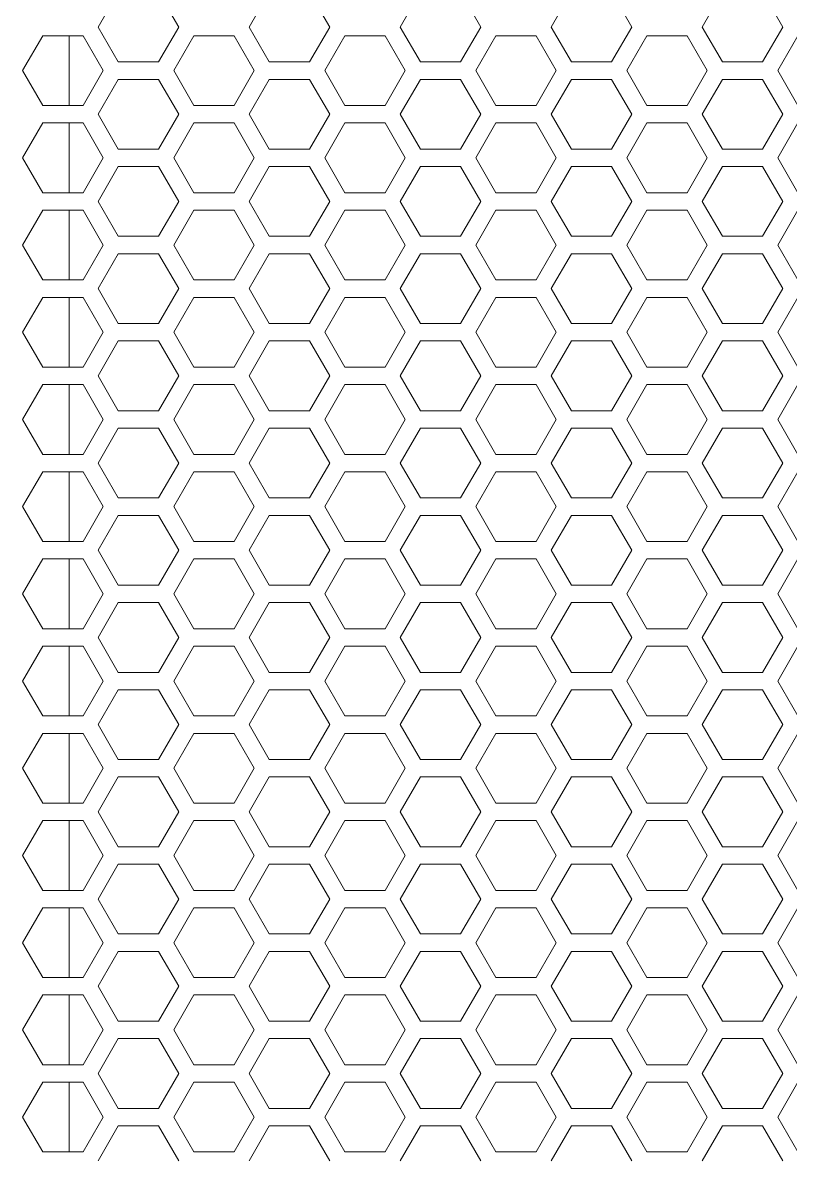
# Model space of a CAD drawing. Header units: millimetres. Extents: x 0 to 62, y -17 to 201.
# Drawn here: x 13.72 to 22.52, y 91.65 to 104.65 of the extents above; entities that cross this region are included whole.
import ezdxf

# ---------------------------------------------------------------- set-up
doc = ezdxf.new("R2010")
doc.units = ezdxf.units.MM

msp = doc.modelspace()

# ---------------------------------------------------------------- linework, layer by layer
at = {"color": 0, "lineweight": 18}
for p, q in [((14.815, 105), (14.584, 104.6)), ((15.508, 104.6), (15.277, 105)), ((16.547, 105), (16.316, 104.6)), ((17.24, 104.6), (17.009, 105)), ((18.279, 105), (18.048, 104.6)), ((18.972, 104.6), (18.741, 105)), ((20.011, 105), (19.78, 104.6)), ((20.704, 104.6), (20.473, 105)), ((21.743, 105), (21.512, 104.6)), ((22.436, 104.6), (22.205, 105)), ((14.584, 104.6), (14.815, 104.2)), ((15.277, 104.2), (15.508, 104.6)), ((16.316, 104.6), (16.547, 104.2)), ((17.009, 104.2), (17.24, 104.6)), ((18.048, 104.6), (18.279, 104.2)), ((18.741, 104.2), (18.972, 104.6)), ((19.78, 104.6), (20.011, 104.2)), ((20.473, 104.2), (20.704, 104.6)), ((21.512, 104.6), (21.743, 104.2)), ((22.205, 104.2), (22.436, 104.6)), ((13.949, 104.5), (13.718, 104.1)), ((14.411, 104.5), (13.949, 104.5)), ((14.25, 104.5), (14.25, 103.7)), ((14.642, 104.1), (14.411, 104.5)), ((15.681, 104.5), (15.45, 104.1)), ((16.143, 104.5), (15.681, 104.5)), ((16.374, 104.1), (16.143, 104.5)), ((17.413, 104.5), (17.182, 104.1)), ((17.875, 104.5), (17.413, 104.5)), ((18.106, 104.1), (17.875, 104.5)), ((19.145, 104.5), (18.914, 104.1)), ((19.607, 104.5), (19.145, 104.5)), ((19.838, 104.1), (19.607, 104.5)), ((20.877, 104.5), (20.646, 104.1)), ((21.339, 104.5), (20.877, 104.5)), ((21.57, 104.1), (21.339, 104.5)), ((22.609, 104.5), (22.378, 104.1)), ((14.815, 104.2), (15.277, 104.2)), ((16.547, 104.2), (17.009, 104.2)), ((18.279, 104.2), (18.741, 104.2)), ((20.011, 104.2), (20.473, 104.2)), ((21.743, 104.2), (22.205, 104.2)), ((13.718, 104.1), (13.949, 103.7)), ((14.411, 103.7), (14.642, 104.1)), ((14.815, 104), (14.584, 103.6)), ((15.277, 104), (14.815, 104)), ((15.508, 103.6), (15.277, 104)), ((15.45, 104.1), (15.681, 103.7)), ((16.143, 103.7), (16.374, 104.1)), ((16.547, 104), (16.316, 103.6)), ((17.009, 104), (16.547, 104)), ((17.24, 103.6), (17.009, 104)), ((17.182, 104.1), (17.413, 103.7)), ((17.875, 103.7), (18.106, 104.1)), ((18.279, 104), (18.048, 103.6)), ((18.741, 104), (18.279, 104)), ((18.972, 103.6), (18.741, 104)), ((18.914, 104.1), (19.145, 103.7)), ((19.607, 103.7), (19.838, 104.1)), ((20.011, 104), (19.78, 103.6)), ((20.473, 104), (20.011, 104)), ((20.704, 103.6), (20.473, 104)), ((20.646, 104.1), (20.877, 103.7)), ((21.339, 103.7), (21.57, 104.1)), ((21.743, 104), (21.512, 103.6)), ((22.205, 104), (21.743, 104)), ((22.436, 103.6), (22.205, 104)), ((22.378, 104.1), (22.609, 103.7)), ((13.949, 103.7), (14.411, 103.7)), ((15.681, 103.7), (16.143, 103.7)), ((17.413, 103.7), (17.875, 103.7)), ((19.145, 103.7), (19.607, 103.7)), ((20.877, 103.7), (21.339, 103.7)), ((13.949, 103.5), (13.718, 103.1)), ((14.411, 103.5), (13.949, 103.5)), ((14.25, 103.5), (14.25, 102.7)), ((14.642, 103.1), (14.411, 103.5)), ((14.584, 103.6), (14.815, 103.2)), ((15.277, 103.2), (15.508, 103.6)), ((15.681, 103.5), (15.45, 103.1)), ((16.143, 103.5), (15.681, 103.5)), ((16.374, 103.1), (16.143, 103.5)), ((16.316, 103.6), (16.547, 103.2)), ((17.009, 103.2), (17.24, 103.6)), ((17.413, 103.5), (17.182, 103.1)), ((17.875, 103.5), (17.413, 103.5)), ((18.106, 103.1), (17.875, 103.5)), ((18.048, 103.6), (18.279, 103.2)), ((18.741, 103.2), (18.972, 103.6)), ((19.145, 103.5), (18.914, 103.1)), ((19.607, 103.5), (19.145, 103.5)), ((19.838, 103.1), (19.607, 103.5)), ((19.78, 103.6), (20.011, 103.2)), ((20.473, 103.2), (20.704, 103.6)), ((20.877, 103.5), (20.646, 103.1)), ((21.339, 103.5), (20.877, 103.5)), ((21.57, 103.1), (21.339, 103.5)), ((21.512, 103.6), (21.743, 103.2)), ((22.205, 103.2), (22.436, 103.6)), ((22.609, 103.5), (22.378, 103.1)), ((13.718, 103.1), (13.949, 102.7)), ((14.411, 102.7), (14.642, 103.1)), ((14.815, 103.2), (15.277, 103.2)), ((15.45, 103.1), (15.681, 102.7)), ((16.143, 102.7), (16.374, 103.1)), ((16.547, 103.2), (17.009, 103.2)), ((17.182, 103.1), (17.413, 102.7)), ((17.875, 102.7), (18.106, 103.1)), ((18.279, 103.2), (18.741, 103.2)), ((18.914, 103.1), (19.145, 102.7)), ((19.607, 102.7), (19.838, 103.1)), ((20.011, 103.2), (20.473, 103.2)), ((20.646, 103.1), (20.877, 102.7)), ((21.339, 102.7), (21.57, 103.1)), ((21.743, 103.2), (22.205, 103.2)), ((22.378, 103.1), (22.609, 102.7)), ((14.815, 103), (14.584, 102.6)), ((15.277, 103), (14.815, 103)), ((15.508, 102.6), (15.277, 103)), ((16.547, 103), (16.316, 102.6)), ((17.009, 103), (16.547, 103)), ((17.24, 102.6), (17.009, 103)), ((18.279, 103), (18.048, 102.6)), ((18.741, 103), (18.279, 103)), ((18.972, 102.6), (18.741, 103)), ((20.011, 103), (19.78, 102.6)), ((20.473, 103), (20.011, 103)), ((20.704, 102.6), (20.473, 103)), ((21.743, 103), (21.512, 102.6)), ((22.205, 103), (21.743, 103)), ((22.436, 102.6), (22.205, 103)), ((13.949, 102.7), (14.411, 102.7)), ((15.681, 102.7), (16.143, 102.7)), ((17.413, 102.7), (17.875, 102.7)), ((19.145, 102.7), (19.607, 102.7)), ((20.877, 102.7), (21.339, 102.7)), ((14.584, 102.6), (14.815, 102.2)), ((15.277, 102.2), (15.508, 102.6)), ((16.316, 102.6), (16.547, 102.2)), ((17.009, 102.2), (17.24, 102.6)), ((18.048, 102.6), (18.279, 102.2)), ((18.741, 102.2), (18.972, 102.6)), ((19.78, 102.6), (20.011, 102.2)), ((20.473, 102.2), (20.704, 102.6)), ((21.512, 102.6), (21.743, 102.2)), ((22.205, 102.2), (22.436, 102.6)), ((13.949, 102.5), (13.718, 102.1)), ((14.411, 102.5), (13.949, 102.5)), ((14.25, 102.5), (14.25, 101.7)), ((14.642, 102.1), (14.411, 102.5)), ((15.681, 102.5), (15.45, 102.1)), ((16.143, 102.5), (15.681, 102.5)), ((16.374, 102.1), (16.143, 102.5)), ((17.413, 102.5), (17.182, 102.1)), ((17.875, 102.5), (17.413, 102.5)), ((18.106, 102.1), (17.875, 102.5)), ((19.145, 102.5), (18.914, 102.1)), ((19.607, 102.5), (19.145, 102.5)), ((19.838, 102.1), (19.607, 102.5)), ((20.877, 102.5), (20.646, 102.1)), ((21.339, 102.5), (20.877, 102.5)), ((21.57, 102.1), (21.339, 102.5)), ((22.609, 102.5), (22.378, 102.1)), ((14.815, 102.2), (15.277, 102.2)), ((16.547, 102.2), (17.009, 102.2)), ((18.279, 102.2), (18.741, 102.2)), ((20.011, 102.2), (20.473, 102.2)), ((21.743, 102.2), (22.205, 102.2)), ((13.718, 102.1), (13.949, 101.7)), ((14.411, 101.7), (14.642, 102.1)), ((15.45, 102.1), (15.681, 101.7)), ((16.143, 101.7), (16.374, 102.1)), ((17.182, 102.1), (17.413, 101.7)), ((17.875, 101.7), (18.106, 102.1)), ((18.914, 102.1), (19.145, 101.7)), ((19.607, 101.7), (19.838, 102.1)), ((20.646, 102.1), (20.877, 101.7)), ((21.339, 101.7), (21.57, 102.1)), ((22.378, 102.1), (22.609, 101.7)), ((14.815, 102), (14.584, 101.6)), ((15.277, 102), (14.815, 102)), ((15.508, 101.6), (15.277, 102)), ((16.547, 102), (16.316, 101.6)), ((17.009, 102), (16.547, 102)), ((17.24, 101.6), (17.009, 102)), ((18.279, 102), (18.048, 101.6)), ((18.741, 102), (18.279, 102)), ((18.972, 101.6), (18.741, 102)), ((20.011, 102), (19.78, 101.6)), ((20.473, 102), (20.011, 102)), ((20.704, 101.6), (20.473, 102)), ((21.743, 102), (21.512, 101.6)), ((22.205, 102), (21.743, 102)), ((22.436, 101.6), (22.205, 102)), ((13.949, 101.7), (14.411, 101.7)), ((15.681, 101.7), (16.143, 101.7)), ((17.413, 101.7), (17.875, 101.7)), ((19.145, 101.7), (19.607, 101.7)), ((20.877, 101.7), (21.339, 101.7)), ((14.584, 101.6), (14.815, 101.2)), ((15.277, 101.2), (15.508, 101.6)), ((16.316, 101.6), (16.547, 101.2)), ((17.009, 101.2), (17.24, 101.6)), ((18.048, 101.6), (18.279, 101.2)), ((18.741, 101.2), (18.972, 101.6)), ((19.78, 101.6), (20.011, 101.2)), ((20.473, 101.2), (20.704, 101.6)), ((21.512, 101.6), (21.743, 101.2)), ((22.205, 101.2), (22.436, 101.6)), ((13.949, 101.5), (13.718, 101.1)), ((14.411, 101.5), (13.949, 101.5)), ((14.25, 101.5), (14.25, 100.7)), ((14.642, 101.1), (14.411, 101.5)), ((15.681, 101.5), (15.45, 101.1)), ((16.143, 101.5), (15.681, 101.5)), ((16.374, 101.1), (16.143, 101.5)), ((17.413, 101.5), (17.182, 101.1)), ((17.875, 101.5), (17.413, 101.5)), ((18.106, 101.1), (17.875, 101.5)), ((19.145, 101.5), (18.914, 101.1)), ((19.607, 101.5), (19.145, 101.5)), ((19.838, 101.1), (19.607, 101.5)), ((20.877, 101.5), (20.646, 101.1)), ((21.339, 101.5), (20.877, 101.5)), ((21.57, 101.1), (21.339, 101.5)), ((22.609, 101.5), (22.378, 101.1)), ((14.815, 101.2), (15.277, 101.2)), ((16.547, 101.2), (17.009, 101.2)), ((18.279, 101.2), (18.741, 101.2)), ((20.011, 101.2), (20.473, 101.2)), ((21.743, 101.2), (22.205, 101.2)), ((13.718, 101.1), (13.949, 100.7)), ((14.411, 100.7), (14.642, 101.1)), ((15.45, 101.1), (15.681, 100.7)), ((16.143, 100.7), (16.374, 101.1)), ((17.182, 101.1), (17.413, 100.7)), ((17.875, 100.7), (18.106, 101.1)), ((18.914, 101.1), (19.145, 100.7)), ((19.607, 100.7), (19.838, 101.1)), ((20.646, 101.1), (20.877, 100.7)), ((21.339, 100.7), (21.57, 101.1)), ((22.378, 101.1), (22.609, 100.7)), ((14.815, 101), (14.584, 100.6)), ((15.277, 101), (14.815, 101)), ((15.508, 100.6), (15.277, 101)), ((16.547, 101), (16.316, 100.6)), ((17.009, 101), (16.547, 101)), ((17.24, 100.6), (17.009, 101)), ((18.279, 101), (18.048, 100.6)), ((18.741, 101), (18.279, 101)), ((18.972, 100.6), (18.741, 101)), ((20.011, 101), (19.78, 100.6)), ((20.473, 101), (20.011, 101)), ((20.704, 100.6), (20.473, 101)), ((21.743, 101), (21.512, 100.6)), ((22.205, 101), (21.743, 101)), ((22.436, 100.6), (22.205, 101)), ((13.949, 100.7), (14.411, 100.7)), ((15.681, 100.7), (16.143, 100.7)), ((17.413, 100.7), (17.875, 100.7)), ((19.145, 100.7), (19.607, 100.7)), ((20.877, 100.7), (21.339, 100.7)), ((13.949, 100.5), (13.718, 100.1)), ((14.411, 100.5), (13.949, 100.5)), ((14.25, 100.5), (14.25, 99.7)), ((14.642, 100.1), (14.411, 100.5)), ((14.584, 100.6), (14.815, 100.2)), ((15.277, 100.2), (15.508, 100.6)), ((15.681, 100.5), (15.45, 100.1)), ((16.143, 100.5), (15.681, 100.5)), ((16.374, 100.1), (16.143, 100.5)), ((16.316, 100.6), (16.547, 100.2)), ((17.009, 100.2), (17.24, 100.6)), ((17.413, 100.5), (17.182, 100.1)), ((17.875, 100.5), (17.413, 100.5)), ((18.106, 100.1), (17.875, 100.5)), ((18.048, 100.6), (18.279, 100.2)), ((18.741, 100.2), (18.972, 100.6)), ((19.145, 100.5), (18.914, 100.1)), ((19.607, 100.5), (19.145, 100.5)), ((19.838, 100.1), (19.607, 100.5)), ((19.78, 100.6), (20.011, 100.2)), ((20.473, 100.2), (20.704, 100.6)), ((20.877, 100.5), (20.646, 100.1)), ((21.339, 100.5), (20.877, 100.5)), ((21.57, 100.1), (21.339, 100.5)), ((21.512, 100.6), (21.743, 100.2)), ((22.205, 100.2), (22.436, 100.6)), ((22.609, 100.5), (22.378, 100.1)), ((13.718, 100.1), (13.949, 99.7)), ((14.411, 99.7), (14.642, 100.1)), ((14.815, 100.2), (15.277, 100.2)), ((15.45, 100.1), (15.681, 99.7)), ((16.143, 99.7), (16.374, 100.1)), ((16.547, 100.2), (17.009, 100.2)), ((17.182, 100.1), (17.413, 99.7)), ((17.875, 99.7), (18.106, 100.1)), ((18.279, 100.2), (18.741, 100.2)), ((18.914, 100.1), (19.145, 99.7)), ((19.607, 99.7), (19.838, 100.1)), ((20.011, 100.2), (20.473, 100.2)), ((20.646, 100.1), (20.877, 99.7)), ((21.339, 99.7), (21.57, 100.1)), ((21.743, 100.2), (22.205, 100.2)), ((22.378, 100.1), (22.609, 99.7)), ((14.815, 100), (14.584, 99.6)), ((15.277, 100), (14.815, 100)), ((15.508, 99.6), (15.277, 100)), ((16.547, 100), (16.316, 99.6)), ((17.009, 100), (16.547, 100)), ((17.24, 99.6), (17.009, 100)), ((18.279, 100), (18.048, 99.6)), ((18.741, 100), (18.279, 100)), ((18.972, 99.6), (18.741, 100)), ((20.011, 100), (19.78, 99.6)), ((20.473, 100), (20.011, 100)), ((20.704, 99.6), (20.473, 100)), ((21.743, 100), (21.512, 99.6)), ((22.205, 100), (21.743, 100)), ((22.436, 99.6), (22.205, 100)), ((13.949, 99.7), (14.411, 99.7)), ((14.584, 99.6), (14.815, 99.2)), ((15.277, 99.2), (15.508, 99.6)), ((15.681, 99.7), (16.143, 99.7)), ((16.316, 99.6), (16.547, 99.2)), ((17.009, 99.2), (17.24, 99.6)), ((17.413, 99.7), (17.875, 99.7)), ((18.048, 99.6), (18.279, 99.2)), ((18.741, 99.2), (18.972, 99.6)), ((19.145, 99.7), (19.607, 99.7)), ((19.78, 99.6), (20.011, 99.2)), ((20.473, 99.2), (20.704, 99.6)), ((20.877, 99.7), (21.339, 99.7)), ((21.512, 99.6), (21.743, 99.2)), ((22.205, 99.2), (22.436, 99.6)), ((13.949, 99.5), (13.718, 99.1)), ((14.411, 99.5), (13.949, 99.5)), ((14.25, 99.5), (14.25, 98.7)), ((14.642, 99.1), (14.411, 99.5)), ((15.681, 99.5), (15.45, 99.1)), ((16.143, 99.5), (15.681, 99.5)), ((16.374, 99.1), (16.143, 99.5)), ((17.413, 99.5), (17.182, 99.1)), ((17.875, 99.5), (17.413, 99.5)), ((18.106, 99.1), (17.875, 99.5)), ((19.145, 99.5), (18.914, 99.1)), ((19.607, 99.5), (19.145, 99.5)), ((19.838, 99.1), (19.607, 99.5)), ((20.877, 99.5), (20.646, 99.1)), ((21.339, 99.5), (20.877, 99.5)), ((21.57, 99.1), (21.339, 99.5)), ((22.609, 99.5), (22.378, 99.1)), ((14.815, 99.2), (15.277, 99.2)), ((16.547, 99.2), (17.009, 99.2)), ((18.279, 99.2), (18.741, 99.2)), ((20.011, 99.2), (20.473, 99.2)), ((21.743, 99.2), (22.205, 99.2)), ((13.718, 99.1), (13.949, 98.7)), ((14.411, 98.7), (14.642, 99.1)), ((15.45, 99.1), (15.681, 98.7)), ((16.143, 98.7), (16.374, 99.1)), ((17.182, 99.1), (17.413, 98.7)), ((17.875, 98.7), (18.106, 99.1)), ((18.914, 99.1), (19.145, 98.7)), ((19.607, 98.7), (19.838, 99.1)), ((20.646, 99.1), (20.877, 98.7)), ((21.339, 98.7), (21.57, 99.1)), ((22.378, 99.1), (22.609, 98.7)), ((14.815, 99), (14.584, 98.6)), ((15.277, 99), (14.815, 99)), ((15.508, 98.6), (15.277, 99)), ((16.547, 99), (16.316, 98.6)), ((17.009, 99), (16.547, 99)), ((17.24, 98.6), (17.009, 99)), ((18.279, 99), (18.048, 98.6)), ((18.741, 99), (18.279, 99)), ((18.972, 98.6), (18.741, 99)), ((20.011, 99), (19.78, 98.6)), ((20.473, 99), (20.011, 99)), ((20.704, 98.6), (20.473, 99)), ((21.743, 99), (21.512, 98.6)), ((22.205, 99), (21.743, 99)), ((22.436, 98.6), (22.205, 99)), ((13.949, 98.7), (14.411, 98.7)), ((15.681, 98.7), (16.143, 98.7)), ((17.413, 98.7), (17.875, 98.7)), ((19.145, 98.7), (19.607, 98.7)), ((20.877, 98.7), (21.339, 98.7)), ((14.584, 98.6), (14.815, 98.2)), ((15.277, 98.2), (15.508, 98.6)), ((16.316, 98.6), (16.547, 98.2)), ((17.009, 98.2), (17.24, 98.6)), ((18.048, 98.6), (18.279, 98.2)), ((18.741, 98.2), (18.972, 98.6)), ((19.78, 98.6), (20.011, 98.2)), ((20.473, 98.2), (20.704, 98.6)), ((21.512, 98.6), (21.743, 98.2)), ((22.205, 98.2), (22.436, 98.6)), ((13.949, 98.5), (13.718, 98.1)), ((14.411, 98.5), (13.949, 98.5)), ((14.25, 98.5), (14.25, 97.7)), ((14.642, 98.1), (14.411, 98.5)), ((15.681, 98.5), (15.45, 98.1)), ((16.143, 98.5), (15.681, 98.5)), ((16.374, 98.1), (16.143, 98.5)), ((17.413, 98.5), (17.182, 98.1)), ((17.875, 98.5), (17.413, 98.5)), ((18.106, 98.1), (17.875, 98.5)), ((19.145, 98.5), (18.914, 98.1)), ((19.607, 98.5), (19.145, 98.5)), ((19.838, 98.1), (19.607, 98.5)), ((20.877, 98.5), (20.646, 98.1)), ((21.339, 98.5), (20.877, 98.5)), ((21.57, 98.1), (21.339, 98.5)), ((22.609, 98.5), (22.378, 98.1)), ((14.815, 98.2), (15.277, 98.2)), ((16.547, 98.2), (17.009, 98.2)), ((18.279, 98.2), (18.741, 98.2)), ((20.011, 98.2), (20.473, 98.2)), ((21.743, 98.2), (22.205, 98.2)), ((13.718, 98.1), (13.949, 97.7)), ((14.411, 97.7), (14.642, 98.1)), ((15.45, 98.1), (15.681, 97.7)), ((16.143, 97.7), (16.374, 98.1)), ((17.182, 98.1), (17.413, 97.7)), ((17.875, 97.7), (18.106, 98.1)), ((18.914, 98.1), (19.145, 97.7)), ((19.607, 97.7), (19.838, 98.1)), ((20.646, 98.1), (20.877, 97.7)), ((21.339, 97.7), (21.57, 98.1)), ((22.378, 98.1), (22.609, 97.7)), ((14.815, 98), (14.584, 97.6)), ((15.277, 98), (14.815, 98)), ((15.508, 97.6), (15.277, 98)), ((16.547, 98), (16.316, 97.6)), ((17.009, 98), (16.547, 98)), ((17.24, 97.6), (17.009, 98)), ((18.279, 98), (18.048, 97.6)), ((18.741, 98), (18.279, 98)), ((18.972, 97.6), (18.741, 98)), ((20.011, 98), (19.78, 97.6)), ((20.473, 98), (20.011, 98)), ((20.704, 97.6), (20.473, 98)), ((21.743, 98), (21.512, 97.6)), ((22.205, 98), (21.743, 98)), ((22.436, 97.6), (22.205, 98)), ((13.949, 97.7), (14.411, 97.7)), ((15.681, 97.7), (16.143, 97.7)), ((17.413, 97.7), (17.875, 97.7)), ((19.145, 97.7), (19.607, 97.7)), ((20.877, 97.7), (21.339, 97.7)), ((13.949, 97.5), (13.718, 97.1)), ((14.411, 97.5), (13.949, 97.5)), ((14.25, 97.5), (14.25, 96.7)), ((14.642, 97.1), (14.411, 97.5)), ((14.584, 97.6), (14.815, 97.2)), ((15.277, 97.2), (15.508, 97.6)), ((15.681, 97.5), (15.45, 97.1)), ((16.143, 97.5), (15.681, 97.5)), ((16.374, 97.1), (16.143, 97.5)), ((16.316, 97.6), (16.547, 97.2)), ((17.009, 97.2), (17.24, 97.6)), ((17.413, 97.5), (17.182, 97.1)), ((17.875, 97.5), (17.413, 97.5)), ((18.106, 97.1), (17.875, 97.5)), ((18.048, 97.6), (18.279, 97.2)), ((18.741, 97.2), (18.972, 97.6)), ((19.145, 97.5), (18.914, 97.1)), ((19.607, 97.5), (19.145, 97.5)), ((19.838, 97.1), (19.607, 97.5)), ((19.78, 97.6), (20.011, 97.2)), ((20.473, 97.2), (20.704, 97.6)), ((20.877, 97.5), (20.646, 97.1)), ((21.339, 97.5), (20.877, 97.5)), ((21.57, 97.1), (21.339, 97.5)), ((21.512, 97.6), (21.743, 97.2)), ((22.205, 97.2), (22.436, 97.6)), ((22.609, 97.5), (22.378, 97.1)), ((14.815, 97.2), (15.277, 97.2)), ((16.547, 97.2), (17.009, 97.2)), ((18.279, 97.2), (18.741, 97.2)), ((20.011, 97.2), (20.473, 97.2)), ((21.743, 97.2), (22.205, 97.2)), ((13.718, 97.1), (13.949, 96.7)), ((14.411, 96.7), (14.642, 97.1)), ((14.815, 97), (14.584, 96.6)), ((15.277, 97), (14.815, 97)), ((15.508, 96.6), (15.277, 97)), ((15.45, 97.1), (15.681, 96.7)), ((16.143, 96.7), (16.374, 97.1)), ((16.547, 97), (16.316, 96.6)), ((17.009, 97), (16.547, 97)), ((17.24, 96.6), (17.009, 97)), ((17.182, 97.1), (17.413, 96.7)), ((17.875, 96.7), (18.106, 97.1)), ((18.279, 97), (18.048, 96.6)), ((18.741, 97), (18.279, 97)), ((18.972, 96.6), (18.741, 97)), ((18.914, 97.1), (19.145, 96.7)), ((19.607, 96.7), (19.838, 97.1)), ((20.011, 97), (19.78, 96.6)), ((20.473, 97), (20.011, 97)), ((20.704, 96.6), (20.473, 97)), ((20.646, 97.1), (20.877, 96.7)), ((21.339, 96.7), (21.57, 97.1)), ((21.743, 97), (21.512, 96.6)), ((22.205, 97), (21.743, 97)), ((22.436, 96.6), (22.205, 97)), ((22.378, 97.1), (22.609, 96.7)), ((13.949, 96.7), (14.411, 96.7)), ((14.584, 96.6), (14.815, 96.2)), ((15.277, 96.2), (15.508, 96.6)), ((15.681, 96.7), (16.143, 96.7)), ((16.316, 96.6), (16.547, 96.2)), ((17.009, 96.2), (17.24, 96.6)), ((17.413, 96.7), (17.875, 96.7)), ((18.048, 96.6), (18.279, 96.2)), ((18.741, 96.2), (18.972, 96.6)), ((19.145, 96.7), (19.607, 96.7)), ((19.78, 96.6), (20.011, 96.2)), ((20.473, 96.2), (20.704, 96.6)), ((20.877, 96.7), (21.339, 96.7)), ((21.512, 96.6), (21.743, 96.2)), ((22.205, 96.2), (22.436, 96.6)), ((13.949, 96.5), (13.718, 96.1)), ((14.411, 96.5), (13.949, 96.5)), ((14.25, 96.5), (14.25, 95.7)), ((14.642, 96.1), (14.411, 96.5)), ((15.681, 96.5), (15.45, 96.1)), ((16.143, 96.5), (15.681, 96.5)), ((16.374, 96.1), (16.143, 96.5)), ((17.413, 96.5), (17.182, 96.1)), ((17.875, 96.5), (17.413, 96.5)), ((18.106, 96.1), (17.875, 96.5)), ((19.145, 96.5), (18.914, 96.1)), ((19.607, 96.5), (19.145, 96.5)), ((19.838, 96.1), (19.607, 96.5)), ((20.877, 96.5), (20.646, 96.1)), ((21.339, 96.5), (20.877, 96.5)), ((21.57, 96.1), (21.339, 96.5)), ((22.609, 96.5), (22.378, 96.1)), ((14.815, 96.2), (15.277, 96.2)), ((16.547, 96.2), (17.009, 96.2)), ((18.279, 96.2), (18.741, 96.2)), ((20.011, 96.2), (20.473, 96.2)), ((21.743, 96.2), (22.205, 96.2)), ((13.718, 96.1), (13.949, 95.7)), ((14.411, 95.7), (14.642, 96.1)), ((15.45, 96.1), (15.681, 95.7)), ((16.143, 95.7), (16.374, 96.1)), ((17.182, 96.1), (17.413, 95.7)), ((17.875, 95.7), (18.106, 96.1)), ((18.914, 96.1), (19.145, 95.7)), ((19.607, 95.7), (19.838, 96.1)), ((20.646, 96.1), (20.877, 95.7)), ((21.339, 95.7), (21.57, 96.1)), ((22.378, 96.1), (22.609, 95.7)), ((14.815, 96), (14.584, 95.6)), ((15.277, 96), (14.815, 96)), ((15.508, 95.6), (15.277, 96)), ((16.547, 96), (16.316, 95.6)), ((17.009, 96), (16.547, 96)), ((17.24, 95.6), (17.009, 96)), ((18.279, 96), (18.048, 95.6)), ((18.741, 96), (18.279, 96)), ((18.972, 95.6), (18.741, 96)), ((20.011, 96), (19.78, 95.6)), ((20.473, 96), (20.011, 96)), ((20.704, 95.6), (20.473, 96)), ((21.743, 96), (21.512, 95.6)), ((22.205, 96), (21.743, 96)), ((22.436, 95.6), (22.205, 96)), ((13.949, 95.7), (14.411, 95.7)), ((15.681, 95.7), (16.143, 95.7)), ((17.413, 95.7), (17.875, 95.7)), ((19.145, 95.7), (19.607, 95.7)), ((20.877, 95.7), (21.339, 95.7)), ((14.584, 95.6), (14.815, 95.2)), ((15.277, 95.2), (15.508, 95.6)), ((16.316, 95.6), (16.547, 95.2)), ((17.009, 95.2), (17.24, 95.6)), ((18.048, 95.6), (18.279, 95.2)), ((18.741, 95.2), (18.972, 95.6)), ((19.78, 95.6), (20.011, 95.2)), ((20.473, 95.2), (20.704, 95.6)), ((21.512, 95.6), (21.743, 95.2)), ((22.205, 95.2), (22.436, 95.6)), ((13.949, 95.5), (13.718, 95.1)), ((14.411, 95.5), (13.949, 95.5)), ((14.25, 95.5), (14.25, 94.7)), ((14.642, 95.1), (14.411, 95.5)), ((15.681, 95.5), (15.45, 95.1)), ((16.143, 95.5), (15.681, 95.5)), ((16.374, 95.1), (16.143, 95.5)), ((17.413, 95.5), (17.182, 95.1)), ((17.875, 95.5), (17.413, 95.5)), ((18.106, 95.1), (17.875, 95.5)), ((19.145, 95.5), (18.914, 95.1)), ((19.607, 95.5), (19.145, 95.5)), ((19.838, 95.1), (19.607, 95.5)), ((20.877, 95.5), (20.646, 95.1)), ((21.339, 95.5), (20.877, 95.5)), ((21.57, 95.1), (21.339, 95.5)), ((22.609, 95.5), (22.378, 95.1)), ((14.815, 95.2), (15.277, 95.2)), ((16.547, 95.2), (17.009, 95.2)), ((18.279, 95.2), (18.741, 95.2)), ((20.011, 95.2), (20.473, 95.2)), ((21.743, 95.2), (22.205, 95.2)), ((13.718, 95.1), (13.949, 94.7)), ((14.411, 94.7), (14.642, 95.1)), ((15.45, 95.1), (15.681, 94.7)), ((16.143, 94.7), (16.374, 95.1)), ((17.182, 95.1), (17.413, 94.7)), ((17.875, 94.7), (18.106, 95.1)), ((18.914, 95.1), (19.145, 94.7)), ((19.607, 94.7), (19.838, 95.1)), ((20.646, 95.1), (20.877, 94.7)), ((21.339, 94.7), (21.57, 95.1)), ((22.378, 95.1), (22.609, 94.7)), ((14.815, 95), (14.584, 94.6)), ((15.277, 95), (14.815, 95)), ((15.508, 94.6), (15.277, 95)), ((16.547, 95), (16.316, 94.6)), ((17.009, 95), (16.547, 95)), ((17.24, 94.6), (17.009, 95)), ((18.279, 95), (18.048, 94.6)), ((18.741, 95), (18.279, 95)), ((18.972, 94.6), (18.741, 95)), ((20.011, 95), (19.78, 94.6)), ((20.473, 95), (20.011, 95)), ((20.704, 94.6), (20.473, 95)), ((21.743, 95), (21.512, 94.6)), ((22.205, 95), (21.743, 95)), ((22.436, 94.6), (22.205, 95)), ((13.949, 94.7), (14.411, 94.7)), ((15.681, 94.7), (16.143, 94.7)), ((17.413, 94.7), (17.875, 94.7)), ((19.145, 94.7), (19.607, 94.7)), ((20.877, 94.7), (21.339, 94.7)), ((14.584, 94.6), (14.815, 94.2)), ((15.277, 94.2), (15.508, 94.6)), ((16.316, 94.6), (16.547, 94.2)), ((17.009, 94.2), (17.24, 94.6)), ((18.048, 94.6), (18.279, 94.2)), ((18.741, 94.2), (18.972, 94.6)), ((19.78, 94.6), (20.011, 94.2)), ((20.473, 94.2), (20.704, 94.6)), ((21.512, 94.6), (21.743, 94.2)), ((22.205, 94.2), (22.436, 94.6)), ((13.949, 94.5), (13.718, 94.1)), ((14.411, 94.5), (13.949, 94.5)), ((14.25, 94.5), (14.25, 93.7)), ((14.642, 94.1), (14.411, 94.5)), ((15.681, 94.5), (15.45, 94.1)), ((16.143, 94.5), (15.681, 94.5)), ((16.374, 94.1), (16.143, 94.5)), ((17.413, 94.5), (17.182, 94.1)), ((17.875, 94.5), (17.413, 94.5)), ((18.106, 94.1), (17.875, 94.5)), ((19.145, 94.5), (18.914, 94.1)), ((19.607, 94.5), (19.145, 94.5)), ((19.838, 94.1), (19.607, 94.5)), ((20.877, 94.5), (20.646, 94.1)), ((21.339, 94.5), (20.877, 94.5)), ((21.57, 94.1), (21.339, 94.5)), ((22.609, 94.5), (22.378, 94.1)), ((14.815, 94.2), (15.277, 94.2)), ((16.547, 94.2), (17.009, 94.2)), ((18.279, 94.2), (18.741, 94.2)), ((20.011, 94.2), (20.473, 94.2)), ((21.743, 94.2), (22.205, 94.2)), ((13.718, 94.1), (13.949, 93.7)), ((14.411, 93.7), (14.642, 94.1)), ((14.815, 94), (14.584, 93.6)), ((15.277, 94), (14.815, 94)), ((15.508, 93.6), (15.277, 94)), ((15.45, 94.1), (15.681, 93.7)), ((16.143, 93.7), (16.374, 94.1)), ((16.547, 94), (16.316, 93.6)), ((17.009, 94), (16.547, 94)), ((17.24, 93.6), (17.009, 94)), ((17.182, 94.1), (17.413, 93.7)), ((17.875, 93.7), (18.106, 94.1)), ((18.279, 94), (18.048, 93.6)), ((18.741, 94), (18.279, 94)), ((18.972, 93.6), (18.741, 94)), ((18.914, 94.1), (19.145, 93.7)), ((19.607, 93.7), (19.838, 94.1)), ((20.011, 94), (19.78, 93.6)), ((20.473, 94), (20.011, 94)), ((20.704, 93.6), (20.473, 94)), ((20.646, 94.1), (20.877, 93.7)), ((21.339, 93.7), (21.57, 94.1)), ((21.743, 94), (21.512, 93.6)), ((22.205, 94), (21.743, 94)), ((22.436, 93.6), (22.205, 94)), ((22.378, 94.1), (22.609, 93.7)), ((13.949, 93.7), (14.411, 93.7)), ((14.584, 93.6), (14.815, 93.2)), ((15.277, 93.2), (15.508, 93.6)), ((15.681, 93.7), (16.143, 93.7)), ((16.316, 93.6), (16.547, 93.2)), ((17.009, 93.2), (17.24, 93.6)), ((17.413, 93.7), (17.875, 93.7)), ((18.048, 93.6), (18.279, 93.2)), ((18.741, 93.2), (18.972, 93.6)), ((19.145, 93.7), (19.607, 93.7)), ((19.78, 93.6), (20.011, 93.2)), ((20.473, 93.2), (20.704, 93.6)), ((20.877, 93.7), (21.339, 93.7)), ((21.512, 93.6), (21.743, 93.2)), ((22.205, 93.2), (22.436, 93.6)), ((13.949, 93.5), (13.718, 93.1)), ((14.411, 93.5), (13.949, 93.5)), ((14.25, 93.5), (14.25, 92.7)), ((14.642, 93.1), (14.411, 93.5)), ((15.681, 93.5), (15.45, 93.1)), ((16.143, 93.5), (15.681, 93.5)), ((16.374, 93.1), (16.143, 93.5)), ((17.413, 93.5), (17.182, 93.1)), ((17.875, 93.5), (17.413, 93.5)), ((18.106, 93.1), (17.875, 93.5)), ((19.145, 93.5), (18.914, 93.1)), ((19.607, 93.5), (19.145, 93.5)), ((19.838, 93.1), (19.607, 93.5)), ((20.877, 93.5), (20.646, 93.1)), ((21.339, 93.5), (20.877, 93.5)), ((21.57, 93.1), (21.339, 93.5)), ((22.609, 93.5), (22.378, 93.1)), ((13.718, 93.1), (13.949, 92.7)), ((14.411, 92.7), (14.642, 93.1)), ((14.815, 93.2), (15.277, 93.2)), ((15.45, 93.1), (15.681, 92.7)), ((16.143, 92.7), (16.374, 93.1)), ((16.547, 93.2), (17.009, 93.2)), ((17.182, 93.1), (17.413, 92.7)), ((17.875, 92.7), (18.106, 93.1)), ((18.279, 93.2), (18.741, 93.2)), ((18.914, 93.1), (19.145, 92.7)), ((19.607, 92.7), (19.838, 93.1)), ((20.011, 93.2), (20.473, 93.2)), ((20.646, 93.1), (20.877, 92.7)), ((21.339, 92.7), (21.57, 93.1)), ((21.743, 93.2), (22.205, 93.2)), ((22.378, 93.1), (22.609, 92.7)), ((14.815, 93), (14.584, 92.6)), ((15.277, 93), (14.815, 93)), ((15.508, 92.6), (15.277, 93)), ((16.547, 93), (16.316, 92.6)), ((17.009, 93), (16.547, 93)), ((17.24, 92.6), (17.009, 93)), ((18.279, 93), (18.048, 92.6)), ((18.741, 93), (18.279, 93)), ((18.972, 92.6), (18.741, 93)), ((20.011, 93), (19.78, 92.6)), ((20.473, 93), (20.011, 93)), ((20.704, 92.6), (20.473, 93)), ((21.743, 93), (21.512, 92.6)), ((22.205, 93), (21.743, 93)), ((22.436, 92.6), (22.205, 93)), ((13.949, 92.7), (14.411, 92.7)), ((15.681, 92.7), (16.143, 92.7)), ((17.413, 92.7), (17.875, 92.7)), ((19.145, 92.7), (19.607, 92.7)), ((20.877, 92.7), (21.339, 92.7)), ((14.584, 92.6), (14.815, 92.2)), ((15.277, 92.2), (15.508, 92.6)), ((16.316, 92.6), (16.547, 92.2)), ((17.009, 92.2), (17.24, 92.6)), ((18.048, 92.6), (18.279, 92.2)), ((18.741, 92.2), (18.972, 92.6)), ((19.78, 92.6), (20.011, 92.2)), ((20.473, 92.2), (20.704, 92.6)), ((21.512, 92.6), (21.743, 92.2)), ((22.205, 92.2), (22.436, 92.6)), ((13.949, 92.5), (13.718, 92.1)), ((14.411, 92.5), (13.949, 92.5)), ((14.25, 92.5), (14.25, 91.7)), ((14.642, 92.1), (14.411, 92.5)), ((15.681, 92.5), (15.45, 92.1)), ((16.143, 92.5), (15.681, 92.5)), ((16.374, 92.1), (16.143, 92.5)), ((17.413, 92.5), (17.182, 92.1)), ((17.875, 92.5), (17.413, 92.5)), ((18.106, 92.1), (17.875, 92.5)), ((19.145, 92.5), (18.914, 92.1)), ((19.607, 92.5), (19.145, 92.5)), ((19.838, 92.1), (19.607, 92.5)), ((20.877, 92.5), (20.646, 92.1)), ((21.339, 92.5), (20.877, 92.5)), ((21.57, 92.1), (21.339, 92.5)), ((22.609, 92.5), (22.378, 92.1)), ((14.815, 92.2), (15.277, 92.2)), ((16.547, 92.2), (17.009, 92.2)), ((18.279, 92.2), (18.741, 92.2)), ((20.011, 92.2), (20.473, 92.2)), ((21.743, 92.2), (22.205, 92.2)), ((13.718, 92.1), (13.949, 91.7)), ((14.411, 91.7), (14.642, 92.1)), ((15.45, 92.1), (15.681, 91.7)), ((16.143, 91.7), (16.374, 92.1)), ((17.182, 92.1), (17.413, 91.7)), ((17.875, 91.7), (18.106, 92.1)), ((18.914, 92.1), (19.145, 91.7)), ((19.607, 91.7), (19.838, 92.1)), ((20.646, 92.1), (20.877, 91.7)), ((21.339, 91.7), (21.57, 92.1)), ((22.378, 92.1), (22.609, 91.7)), ((14.815, 92), (14.584, 91.6)), ((15.277, 92), (14.815, 92)), ((15.508, 91.6), (15.277, 92)), ((16.547, 92), (16.316, 91.6)), ((17.009, 92), (16.547, 92)), ((17.24, 91.6), (17.009, 92)), ((18.279, 92), (18.048, 91.6)), ((18.741, 92), (18.279, 92)), ((18.972, 91.6), (18.741, 92)), ((20.011, 92), (19.78, 91.6)), ((20.473, 92), (20.011, 92)), ((20.704, 91.6), (20.473, 92)), ((21.743, 92), (21.512, 91.6)), ((22.205, 92), (21.743, 92)), ((22.436, 91.6), (22.205, 92)), ((13.949, 91.7), (14.411, 91.7)), ((15.681, 91.7), (16.143, 91.7)), ((17.413, 91.7), (17.875, 91.7)), ((19.145, 91.7), (19.607, 91.7)), ((20.877, 91.7), (21.339, 91.7))]:
    msp.add_line(p, q, dxfattribs=at)

doc.saveas('drawing.dxf')
